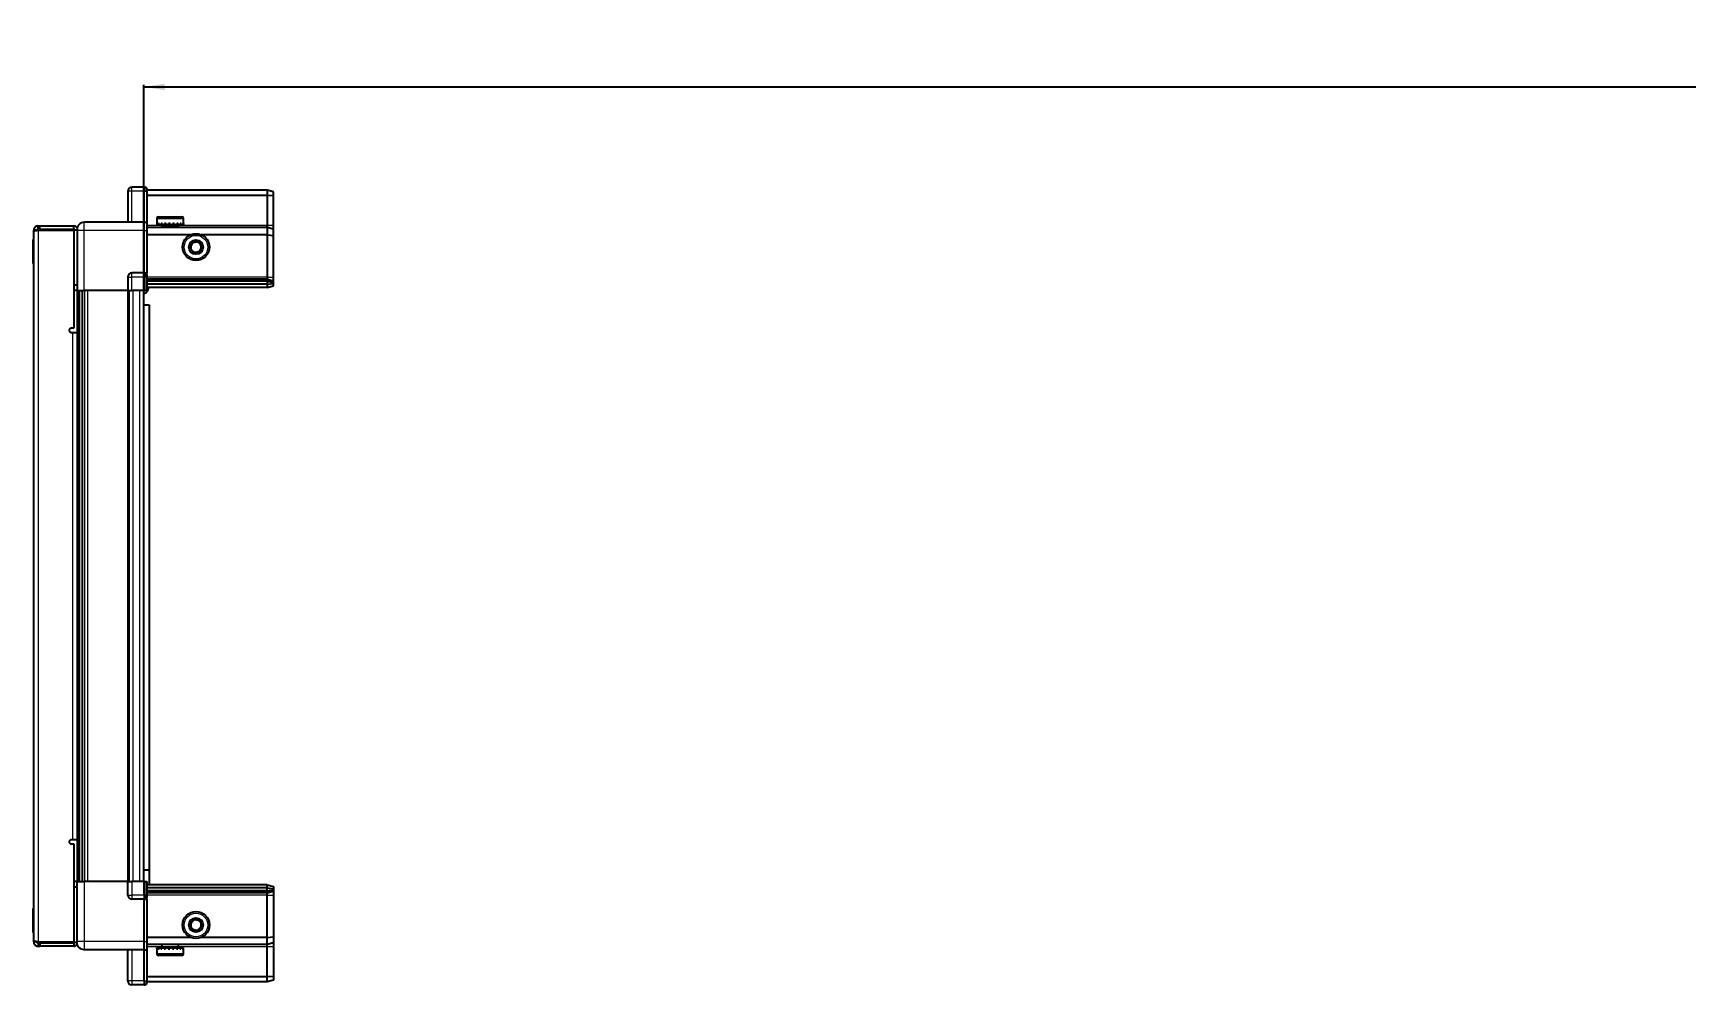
# Model space of a CAD drawing. Header units: millimetres. Extents: x 1415 to 5932, y -1219 to 1530.
# Drawn here: x 2756 to 3555, y 983 to 1444 of the extents above; entities that cross this region are included whole.
import ezdxf

# ---------------------------------------------------------------- set-up
doc = ezdxf.new("R2010")
doc.units = ezdxf.units.MM
doc.layers.add('FORMAT', color=7, linetype='Continuous')
doc.styles.add('SLDTEXTSTYLE0', font='TXT', dxfattribs={"width": 0.75})
doc.dimstyles.new('SLDDIMSTYLE0', dxfattribs={"dimtxt": 20, "dimasz": 10, "dimexe": 0, "dimexo": 0.0625, "dimgap": 5, "dimtad": 2, "dimdec": 1, "dimrnd": 1e-09, "dimzin": 12, "dimdsep": 46, "dimtxsty": 'SLDTEXTSTYLE0', "dimsah": 1, "dimcen": 0.09, "dimadec": 0, "dimazin": 3, "dimtfac": 1, "dimtofl": 0, "dimtmove": 0, "dimatfit": 3, "dimfxl": 0, "dimfrac": 2, "dimtolj": 1, "dimtzin": 12, "dimarcsym": 0})

# ---------------------------------------------------------------- blocks, each defined once
blk = doc.blocks.new('_D_5')
at = {"layer": 'FORMAT'}
for p, q in [((2809.28, 1319.33), (2809.28, 1418.82)), ((2809.28, 1417.82), (4709.28, 1417.82)), ((4709.28, 1319.33), (4709.28, 1418.82))]:
    blk.add_line(p, q, dxfattribs=at)
for points in [[(2809.28, 1417.82), (2819.28, 1416.28), (2819.28, 1419.36)], [(4709.28, 1417.82), (4699.28, 1419.36), (4699.28, 1416.28)]]:
    blk.add_solid(points, dxfattribs=at)
at = {"layer": 'FORMAT', "insert": (3729.72, 1443.6), "char_height": 20, "attachment_point": 1, "style": 'SLDTEXTSTYLE0'}
blk.add_mtext('1900', dxfattribs=at)

msp = doc.modelspace()

# ---------------------------------------------------------------- linework, layer by layer
at = {"color": 7, "linetype": 'Continuous', "lineweight": 25}
for p, q in [((2801.43, 1367.32), (2801.43, 1352.32)), ((2809.43, 1369.32), (2803.43, 1369.32)), ((2809.43, 1369.32), (2809.76, 1369.32)), ((2809.43, 1369.32), (2809.43, 1367.32)), ((2809.43, 1352.52), (2809.43, 1367.32)), ((2809.43, 1352.52), (2809.43, 1367.32)), ((2810.63, 1368.82), (2809.76, 1369.32)), ((2810.63, 1367.32), (2810.63, 1368.82)), ((2868.93, 1367.82), (2810.63, 1367.82)), ((2810.63, 1367.32), (2810.63, 1352.52)), ((2868.93, 1367.82), (2868.93, 1365.32)), ((2871.93, 1367.02), (2868.93, 1367.82)), ((2868.93, 1365.32), (2810.63, 1365.32)), ((2868.93, 1365.32), (2868.93, 1350.82)), ((2871.93, 1365.17), (2868.93, 1365.32)), ((2871.93, 1365.17), (2871.93, 1367.02)), ((2871.93, 1350.82), (2871.93, 1365.17)), ((2809.43, 1352.32), (2780.43, 1352.32)), ((2809.43, 1352.32), (2809.43, 1352.52)), ((2809.43, 1352.32), (2810.63, 1352.32)), ((2809.43, 1348.32), (2809.43, 1352.32)), ((2810.63, 1352.52), (2810.63, 1352.32)), ((2810.63, 1352.32), (2810.63, 1348.32)), ((2815.43, 1354.22), (2815.43, 1351.82)), ((2815.43, 1351.82), (2815.43, 1351.32)), ((2815.75, 1351.82), (2815.56, 1351.82)), ((2815.56, 1351.82), (2815.56, 1351.32)), ((2815.75, 1351.82), (2815.75, 1351.32)), ((2816.23, 1355.02), (2823.39, 1355.02)), ((2816.68, 1351.82), (2816.28, 1351.82)), ((2816.28, 1351.82), (2816.28, 1351.32)), ((2816.68, 1351.82), (2816.68, 1351.32)), ((2818.12, 1351.82), (2817.55, 1351.82)), ((2817.55, 1351.82), (2817.55, 1351.32)), ((2818.12, 1351.82), (2818.12, 1351.32)), ((2819.94, 1351.82), (2819.25, 1351.82)), ((2819.25, 1351.82), (2819.25, 1351.32)), ((2819.94, 1351.82), (2819.94, 1351.32)), ((2821.95, 1351.82), (2821.21, 1351.82)), ((2821.21, 1351.82), (2821.21, 1351.32)), ((2821.44, 1351.82), (2821.44, 1351.32)), ((2821.94, 1351.82), (2821.94, 1351.32)), ((2821.95, 1351.82), (2821.95, 1351.32)), ((2823.95, 1351.82), (2823.24, 1351.82)), ((2823.24, 1351.82), (2823.24, 1351.32)), ((2823.3, 1351.82), (2823.3, 1351.32)), ((2823.39, 1355.02), (2827.63, 1355.02)), ((2823.95, 1351.82), (2823.95, 1351.32)), ((2825.76, 1351.82), (2825.14, 1351.82)), ((2825.14, 1351.82), (2825.14, 1351.32)), ((2825.76, 1351.82), (2825.76, 1351.32)), ((2827.2, 1351.82), (2826.73, 1351.82)), ((2826.73, 1351.82), (2826.73, 1351.32)), ((2827.2, 1351.82), (2827.2, 1351.32)), ((2828.11, 1351.82), (2827.85, 1351.82)), ((2827.85, 1351.82), (2827.85, 1351.32)), ((2828.11, 1351.82), (2828.11, 1351.32)), ((2828.43, 1351.82), (2828.39, 1351.82)), ((2828.39, 1351.82), (2828.39, 1351.32)), ((2828.43, 1351.82), (2828.43, 1354.22)), ((2828.43, 1351.82), (2828.43, 1351.32)), ((2755.93, 1343.96), (2755.63, 1343.96)), ((2755.63, 1332.39), (2755.63, 1343.96)), ((2757.43, 1348.47), (2755.93, 1348.47)), ((2755.93, 1347.97), (2755.93, 1348.47)), ((2755.93, 1004.67), (2755.93, 1347.97)), ((2758.03, 1349.07), (2758.03, 1350.57)), ((2758.03, 1350.57), (2758.93, 1350.57)), ((2758.03, 1349.07), (2758.93, 1349.07)), ((2758.03, 1348.57), (2775.43, 1348.57)), ((2758.93, 1349.07), (2758.93, 1350.57)), ((2758.93, 1350.57), (2775.43, 1350.57)), ((2758.93, 1349.07), (2775.43, 1349.07)), ((2775.43, 1349.07), (2775.43, 1350.57)), ((2776.93, 1348.57), (2775.43, 1348.57)), ((2775.43, 1348.57), (2775.43, 1301.07)), ((2776.93, 1348.32), (2776.93, 1319.32)), ((2809.43, 1328.02), (2809.43, 1348.32)), ((2868.93, 1349.82), (2810.63, 1349.82)), ((2810.63, 1348.32), (2810.63, 1328.02)), ((2831.93, 1346.32), (2810.63, 1346.32)), ((2815.43, 1351.32), (2815.56, 1351.32)), ((2815.56, 1351.32), (2815.75, 1351.32)), ((2815.75, 1351.32), (2816.28, 1351.32)), ((2816.28, 1351.32), (2816.68, 1351.32)), ((2816.68, 1351.32), (2817.55, 1351.32)), ((2817.53, 1351.32), (2817.53, 1351.22)), ((2817.53, 1351.22), (2826.33, 1351.22)), ((2817.55, 1351.32), (2818.12, 1351.32)), ((2817.93, 1350.82), (2817.93, 1349.82)), ((2818.12, 1351.32), (2819.25, 1351.32)), ((2819.25, 1351.32), (2819.94, 1351.32)), ((2819.94, 1351.32), (2821.21, 1351.32)), ((2821.21, 1351.32), (2821.44, 1351.32)), ((2821.94, 1351.32), (2821.95, 1351.32)), ((2821.95, 1351.32), (2823.24, 1351.32)), ((2823.3, 1351.32), (2823.95, 1351.32)), ((2823.95, 1351.32), (2825.14, 1351.32)), ((2825.14, 1351.32), (2825.76, 1351.32)), ((2825.76, 1351.32), (2826.73, 1351.32)), ((2825.93, 1349.82), (2825.93, 1350.82)), ((2826.33, 1351.22), (2826.33, 1351.32)), ((2826.73, 1351.32), (2827.2, 1351.32)), ((2827.2, 1351.32), (2827.85, 1351.32)), ((2827.85, 1351.32), (2828.11, 1351.32)), ((2828.11, 1351.32), (2828.39, 1351.32)), ((2828.39, 1351.32), (2828.43, 1351.32)), ((2868.93, 1346.32), (2836.93, 1346.32)), ((2868.93, 1350.82), (2868.93, 1349.82)), ((2868.93, 1349.82), (2868.93, 1346.32)), ((2871.93, 1349.02), (2868.93, 1349.82)), ((2868.93, 1346.32), (2868.93, 1325.82)), ((2868.93, 1346.32), (2871.93, 1345.99)), ((2871.93, 1349.02), (2871.93, 1350.82)), ((2871.93, 1345.99), (2871.93, 1349.02)), ((2871.93, 1325.82), (2871.93, 1345.99)), ((2755.63, 1332.39), (2755.93, 1332.39)), ((2809.43, 1327.82), (2803.43, 1327.82)), ((2809.43, 1327.82), (2809.43, 1328.02)), ((2809.43, 1327.82), (2809.43, 1325.82)), ((2809.43, 1327.82), (2810.63, 1327.82)), ((2810.63, 1328.02), (2810.63, 1327.82)), ((2810.63, 1327.15), (2810.63, 1327.82)), ((2775.43, 1322.07), (2776.93, 1322.07)), ((2801.43, 1325.82), (2801.43, 1319.32)), ((2809.43, 1319.32), (2809.43, 1325.82)), ((2809.43, 1319.32), (2809.43, 1325.82)), ((2809.76, 1319.32), (2809.76, 1325.82)), ((2810.63, 1327.15), (2810.63, 1319.32)), ((2868.93, 1324.82), (2810.63, 1324.82)), ((2868.93, 1323.82), (2810.63, 1323.82)), ((2868.93, 1322.32), (2810.63, 1322.32)), ((2868.93, 1320.82), (2810.63, 1320.82)), ((2868.93, 1325.82), (2868.93, 1324.82)), ((2868.93, 1324.82), (2868.93, 1323.82)), ((2868.93, 1324.82), (2871.93, 1324.02)), ((2868.93, 1323.82), (2868.93, 1322.32)), ((2868.93, 1323.82), (2871.93, 1323.28)), ((2868.93, 1322.32), (2871.93, 1322.78)), ((2868.93, 1322.32), (2868.93, 1320.82)), ((2868.93, 1320.82), (2871.93, 1321.63)), ((2871.93, 1324.02), (2871.93, 1325.82)), ((2871.93, 1323.28), (2871.93, 1324.02)), ((2871.93, 1322.78), (2871.93, 1323.28)), ((2871.93, 1321.63), (2871.93, 1322.78)), ((2776.93, 1319.32), (2775.43, 1319.32)), ((2777.58, 1033.32), (2777.58, 1319.32)), ((2779.37, 1319.32), (2779.37, 1033.32)), ((2779.4, 1319.32), (2779.4, 1033.32)), ((2801.43, 1319.32), (2780.43, 1319.32)), ((2801.43, 1319.32), (2803.43, 1319.32)), ((2802.08, 1033.32), (2802.08, 1319.32)), ((2809.43, 1319.32), (2803.43, 1319.32)), ((2809.28, 1033.32), (2809.28, 1319.32)), ((2809.28, 1312.32), (2811.78, 1312.32)), ((2809.43, 1319.32), (2809.76, 1319.32)), ((2809.43, 1319.32), (2809.43, 1319.32)), ((2810.63, 1319.32), (2809.76, 1319.32)), ((2809.76, 1319.32), (2809.76, 1319.32)), ((2811.78, 1312.32), (2811.78, 1038.82)), ((2775.43, 1301.07), (2774.08, 1301.07)), ((2774.08, 1299.07), (2774.83, 1299.07)), ((2774.83, 1299.07), (2776.93, 1299.07)), ((2776.93, 1299.07), (2776.93, 1053.57)), ((2774.83, 1053.57), (2774.08, 1053.57)), ((2774.08, 1051.57), (2775.43, 1051.57)), ((2776.93, 1053.57), (2774.83, 1053.57)), ((2775.43, 1051.57), (2775.43, 1004.07)), ((2776.93, 1033.32), (2775.43, 1033.32)), ((2776.93, 1004.32), (2776.93, 1033.32)), ((2801.43, 1033.32), (2780.43, 1033.32)), ((2801.43, 1026.82), (2801.43, 1033.32)), ((2801.43, 1033.32), (2803.43, 1033.32)), ((2809.43, 1033.32), (2803.43, 1033.32)), ((2811.78, 1038.82), (2809.28, 1038.82)), ((2809.43, 1033.32), (2809.76, 1033.32)), ((2809.43, 1026.82), (2809.43, 1033.32)), ((2809.76, 1026.82), (2809.76, 1033.32)), ((2809.76, 1033.32), (2810.63, 1033.32)), ((2810.63, 1033.32), (2810.63, 1025.5)), ((2868.93, 1031.82), (2810.63, 1031.82)), ((2811.78, 1038.82), (2811.78, 1031.82)), ((2868.93, 1030.32), (2868.93, 1031.82)), ((2868.93, 1031.82), (2871.93, 1031.02)), ((2776.93, 1030.57), (2775.43, 1030.57)), ((2809.43, 1024.82), (2803.43, 1024.82)), ((2809.43, 1026.82), (2809.43, 1024.82)), ((2809.43, 1026.82), (2809.43, 1024.82)), ((2809.43, 1024.82), (2810.63, 1024.82)), ((2809.43, 1024.62), (2809.43, 1024.82)), ((2809.43, 1004.32), (2809.43, 1024.62)), ((2868.93, 1030.32), (2810.63, 1030.32)), ((2868.93, 1028.82), (2810.63, 1028.82)), ((2868.93, 1027.82), (2810.63, 1027.82)), ((2810.63, 1024.82), (2810.63, 1025.5)), ((2810.63, 1024.82), (2810.63, 1024.62)), ((2810.63, 1024.62), (2810.63, 1004.32)), ((2868.93, 1028.82), (2868.93, 1030.32)), ((2868.93, 1030.32), (2871.93, 1029.87)), ((2868.93, 1028.82), (2871.93, 1029.37)), ((2868.93, 1027.82), (2868.93, 1028.82)), ((2868.93, 1027.82), (2871.93, 1028.63)), ((2868.93, 1026.82), (2868.93, 1027.82)), ((2868.93, 1006.32), (2868.93, 1026.82)), ((2871.93, 1031.02), (2871.93, 1029.87)), ((2871.93, 1029.87), (2871.93, 1029.37)), ((2871.93, 1029.37), (2871.93, 1028.63)), ((2871.93, 1028.63), (2871.93, 1026.82)), ((2871.93, 1026.82), (2871.93, 1006.66)), ((2755.93, 1020.26), (2755.63, 1020.26)), ((2755.63, 1010.58), (2755.63, 1020.26)), ((2755.63, 1008.69), (2755.63, 1010.58)), ((2755.63, 1008.69), (2755.93, 1008.69)), ((2755.93, 1004.17), (2755.93, 1004.67)), ((2757.43, 1004.17), (2755.93, 1004.17)), ((2775.43, 1004.07), (2758.03, 1004.07)), ((2758.03, 1003.57), (2758.03, 1002.07)), ((2758.03, 1003.57), (2758.93, 1003.57)), ((2758.03, 1002.07), (2758.93, 1002.07)), ((2758.93, 1003.57), (2758.93, 1002.07)), ((2775.43, 1003.57), (2758.93, 1003.57)), ((2775.43, 1002.07), (2758.93, 1002.07)), ((2775.43, 1004.07), (2776.93, 1004.07)), ((2775.43, 1003.57), (2775.43, 1002.07)), ((2809.43, 1000.32), (2780.43, 1000.32)), ((2801.43, 985.32), (2801.43, 1000.32)), ((2809.43, 1000.32), (2809.43, 1004.32)), ((2809.43, 1000.32), (2810.63, 1000.32)), ((2809.43, 1000.12), (2809.43, 1000.32)), ((2809.43, 985.32), (2809.43, 1000.12)), ((2831.93, 1006.32), (2810.63, 1006.32)), ((2810.63, 1004.32), (2810.63, 1000.32)), ((2868.93, 1002.82), (2810.63, 1002.82)), ((2810.63, 1000.32), (2810.63, 1000.12)), ((2810.63, 1000.12), (2810.63, 985.32)), ((2815.43, 1001.32), (2815.43, 998.42)), ((2815.52, 1001.32), (2815.43, 1001.32)), ((2815.52, 1000.82), (2815.52, 1001.32)), ((2815.69, 1001.32), (2815.52, 1001.32)), ((2815.52, 1000.82), (2815.69, 1000.82)), ((2815.69, 1000.82), (2815.69, 1001.32)), ((2816.18, 1001.32), (2815.69, 1001.32)), ((2816.18, 1000.82), (2816.18, 1001.32)), ((2816.56, 1001.32), (2816.18, 1001.32)), ((2816.18, 1000.82), (2816.56, 1000.82)), ((2816.56, 1000.82), (2816.56, 1001.32)), ((2817.4, 1001.32), (2816.56, 1001.32)), ((2817.4, 1000.82), (2817.4, 1001.32)), ((2817.96, 1001.32), (2817.4, 1001.32)), ((2817.4, 1000.82), (2817.96, 1000.82)), ((2817.53, 1001.42), (2817.53, 1001.32)), ((2822.92, 1001.42), (2817.53, 1001.42)), ((2817.93, 1002.82), (2817.93, 1001.82)), ((2817.96, 1000.82), (2817.96, 1001.32)), ((2819.06, 1001.32), (2817.96, 1001.32)), ((2819.06, 1000.82), (2819.06, 1001.32)), ((2819.74, 1001.32), (2819.06, 1001.32)), ((2819.06, 1000.82), (2819.74, 1000.82)), ((2819.74, 1000.82), (2819.74, 1001.32)), ((2821, 1001.32), (2819.74, 1001.32)), ((2821, 1000.82), (2821, 1001.32)), ((2821.3, 1001.32), (2821, 1001.32)), ((2821, 1000.82), (2821.74, 1000.82)), ((2821.3, 1000.82), (2821.3, 1001.32)), ((2821.74, 1000.82), (2821.74, 1001.32)), ((2823.04, 1001.32), (2821.74, 1001.32)), ((2826.33, 1001.42), (2822.92, 1001.42)), ((2823.04, 1000.82), (2823.04, 1001.32)), ((2823.04, 1000.82), (2823.76, 1000.82)), ((2823.17, 1000.82), (2823.17, 1001.32)), ((2823.76, 1001.32), (2823.17, 1001.32)), ((2823.76, 1000.82), (2823.76, 1001.32)), ((2824.96, 1001.32), (2823.76, 1001.32)), ((2824.96, 1000.82), (2824.96, 1001.32)), ((2825.59, 1001.32), (2824.96, 1001.32)), ((2824.96, 1000.82), (2825.59, 1000.82)), ((2825.59, 1000.82), (2825.59, 1001.32)), ((2826.59, 1001.32), (2825.59, 1001.32)), ((2825.93, 1001.82), (2825.93, 1002.82)), ((2826.33, 1001.32), (2826.33, 1001.42)), ((2826.59, 1000.82), (2826.59, 1001.32)), ((2827.07, 1001.32), (2826.59, 1001.32)), ((2826.59, 1000.82), (2827.07, 1000.82)), ((2827.07, 1000.82), (2827.07, 1001.32)), ((2827.76, 1001.32), (2827.07, 1001.32)), ((2827.76, 1000.82), (2827.76, 1001.32)), ((2828.05, 1001.32), (2827.76, 1001.32)), ((2827.76, 1000.82), (2828.05, 1000.82)), ((2828.05, 1000.82), (2828.05, 1001.32)), ((2828.36, 1001.32), (2828.05, 1001.32)), ((2828.36, 1000.82), (2828.36, 1001.32)), ((2828.42, 1001.32), (2828.36, 1001.32)), ((2828.36, 1000.82), (2828.42, 1000.82)), ((2828.42, 1000.82), (2828.42, 1001.32)), ((2828.43, 1001.32), (2828.42, 1001.32)), ((2828.43, 998.42), (2828.43, 1001.32)), ((2868.93, 1006.32), (2836.93, 1006.32)), ((2868.93, 1006.32), (2871.93, 1006.66)), ((2868.93, 1002.82), (2868.93, 1006.32)), ((2871.93, 1003.63), (2868.93, 1002.82)), ((2868.93, 1001.82), (2868.93, 1002.82)), ((2868.93, 987.32), (2868.93, 1001.82)), ((2871.93, 1006.66), (2871.93, 1003.63)), ((2871.93, 1003.63), (2871.93, 1001.82)), ((2871.93, 1001.82), (2871.93, 987.48)), ((2816.37, 997.62), (2816.23, 997.62)), ((2827.63, 997.62), (2816.37, 997.62)), ((2809.43, 985.32), (2809.43, 983.32)), ((2809.76, 983.32), (2810.63, 983.82)), ((2809.76, 983.32), (2810.63, 983.82)), ((2868.93, 987.32), (2810.63, 987.32)), ((2810.63, 983.82), (2810.63, 985.32)), ((2868.93, 984.82), (2810.63, 984.82)), ((2871.93, 987.48), (2868.93, 987.32)), ((2868.93, 984.82), (2868.93, 987.32)), ((2871.93, 985.63), (2868.93, 984.82)), ((2871.93, 987.48), (2871.93, 985.63)), ((2809.43, 983.32), (2803.43, 983.32)), ((2809.43, 983.32), (2809.76, 983.32)), ((2809.43, 983.32), (2809.76, 983.32)), ((2809.43, 983.32), (2809.43, 983.32))]:
    msp.add_line(p, q, dxfattribs=at)
at = {"color": 8, "linetype": 'Continuous', "lineweight": 18}
for p, q in [((2803.43, 1367.32), (2801.43, 1367.32)), ((2803.43, 1367.32), (2803.43, 1369.32)), ((2803.43, 1352.32), (2803.43, 1367.32)), ((2809.43, 1367.32), (2803.43, 1367.32)), ((2809.43, 1367.32), (2810.63, 1367.32)), ((2809.43, 1352.52), (2810.63, 1352.52)), ((2815.43, 1354.22), (2823.6, 1354.22)), ((2823.6, 1354.22), (2828.43, 1354.22)), ((2758.03, 1348.57), (2758.03, 1004.07)), ((2780.43, 1319.32), (2780.43, 1348.32)), ((2809.43, 1348.32), (2780.43, 1348.32)), ((2809.43, 1348.32), (2810.63, 1348.32)), ((2817.93, 1350.82), (2810.63, 1350.82)), ((2817.93, 1350.82), (2825.93, 1350.82)), ((2868.93, 1350.82), (2825.93, 1350.82)), ((2871.93, 1350.82), (2868.93, 1350.82)), ((2803.43, 1325.82), (2803.43, 1327.82)), ((2809.43, 1328.02), (2810.63, 1328.02)), ((2801.43, 1325.82), (2803.43, 1325.82)), ((2803.43, 1319.32), (2803.43, 1325.82)), ((2809.43, 1325.82), (2803.43, 1325.82)), ((2809.43, 1325.82), (2809.76, 1325.82)), ((2868.93, 1325.82), (2810.63, 1325.82)), ((2868.93, 1325.82), (2871.93, 1325.82)), ((2776.93, 1299.07), (2776.93, 1319.32)), ((2778.16, 1319.32), (2778.16, 1033.32)), ((2780.61, 1033.32), (2780.61, 1319.32)), ((2782.02, 1319.32), (2782.02, 1033.32)), ((2801.43, 1033.32), (2801.43, 1319.32)), ((2804.08, 1033.32), (2804.08, 1319.32)), ((2807.28, 1033.32), (2807.28, 1319.32)), ((2809.43, 1319.32), (2809.76, 1319.32)), ((2774.83, 1053.57), (2774.83, 1299.07)), ((2776.93, 1033.32), (2776.93, 1053.57)), ((2780.43, 1033.32), (2780.43, 1004.32)), ((2803.43, 1033.32), (2803.43, 1026.82)), ((2801.43, 1026.82), (2803.43, 1026.82)), ((2803.43, 1026.82), (2803.43, 1024.82)), ((2809.43, 1026.82), (2803.43, 1026.82)), ((2809.43, 1026.82), (2809.76, 1026.82)), ((2810.63, 1024.62), (2809.43, 1024.62)), ((2868.93, 1026.82), (2810.63, 1026.82)), ((2868.93, 1026.82), (2871.93, 1026.82)), ((2809.43, 1004.32), (2780.43, 1004.32)), ((2803.43, 1000.32), (2803.43, 985.32)), ((2809.43, 1004.32), (2810.63, 1004.32)), ((2810.63, 1000.12), (2809.43, 1000.12)), ((2817.93, 1001.82), (2810.63, 1001.82)), ((2822.83, 1001.82), (2817.93, 1001.82)), ((2825.93, 1001.82), (2822.83, 1001.82)), ((2868.93, 1001.82), (2825.93, 1001.82)), ((2871.93, 1001.82), (2868.93, 1001.82)), ((2815.59, 998.42), (2815.43, 998.42)), ((2828.43, 998.42), (2815.59, 998.42)), ((2803.43, 985.32), (2801.43, 985.32)), ((2803.43, 985.32), (2803.43, 983.32)), ((2809.43, 985.32), (2803.43, 985.32)), ((2809.43, 985.32), (2810.63, 985.32))]:
    msp.add_line(p, q, dxfattribs=at)
at = {"color": 7, "linetype": 'Continuous', "lineweight": 25}
for centre, radius in [((2834.43, 1340.32), 6.5), ((2834.43, 1340.32), 3.46), ((2834.43, 1012.32), 6.5), ((2834.43, 1012.32), 3.46)]:
    msp.add_circle(centre, radius, dxfattribs=at)
at = {"color": 8, "linetype": 'Continuous', "lineweight": 18}
for centre in [(2834.43, 1340.32), (2834.43, 1012.32)]:
    msp.add_circle(centre, 5.7, dxfattribs=at)
at = {"color": 7, "linetype": 'Continuous', "lineweight": 25}
for centre, radius, start, end in [((2803.43, 1367.32), 2, 90, 180), ((2816.23, 1354.22), 0.8, 90, 180), ((2827.63, 1354.22), 0.8, 0, 90), ((2757.93, 1348.07), 0.5, 90, 117.7907), ((2775.33, 1348.47), 0.6, 9.59407, 90), ((2775.33, 1348.47), 2.1, 32.2369, 87.2706), ((2817.53, 1350.82), 0.4, 0, 90), ((2826.33, 1350.82), 0.4, 90, 180), ((2834.43, 1340.32), 2.5, 161.00659, 221.00659), ((2834.43, 1340.32), 2.5, 101.00659, 161.00659), ((2834.43, 1340.32), 2.5, 221.00659, 281.00659), ((2834.43, 1340.32), 2.5, 41.00659, 101.00659), ((2834.43, 1340.32), 2.5, 281.00659, 341.00659), ((2834.43, 1340.32), 2.5, 341.00659, 41.00659), ((2803.43, 1325.82), 2, 90, 180), ((2806.78, 1321.97), 5, 300, 346.70293), ((2774.08, 1300.07), 1, 90, 270), ((2774.08, 1052.57), 1, 90, 270), ((2803.43, 1026.82), 2, 180, 270), ((2834.43, 1012.32), 2.5, 127.98423, 187.98423), ((2834.43, 1012.32), 2.5, 187.98423, 247.98423), ((2834.43, 1012.32), 2.5, 67.98423, 127.98423), ((2834.43, 1012.32), 2.5, 247.98423, 307.98423), ((2834.43, 1012.32), 2.5, 7.98423, 67.98423), ((2834.43, 1012.32), 2.5, 307.98423, 7.98423), ((2757.93, 1004.57), 0.5, 243.58436, 270), ((2775.33, 1004.17), 0.6, 270, 350.40593), ((2775.33, 1004.17), 2.1, 272.7294, 327.8305), ((2817.53, 1001.82), 0.4, 270, 0), ((2826.33, 1001.82), 0.4, 180, 270), ((2816.23, 998.42), 0.8, 180, 270), ((2827.63, 998.42), 0.8, 270, 0), ((2803.43, 985.32), 2, 180, 270)]:
    msp.add_arc(centre, radius, start, end, dxfattribs=at)
for centre, start_param, end_param in [((2813.22, 1325.82), 2.418858, 3.141593), ((2813.22, 1026.82), 3.141593, 3.864327)]:
    msp.add_ellipse(centre, major_axis=(3.46, 0), ratio=0.57735, start_param=start_param, end_param=end_param, dxfattribs=at)
for points, knots in [([(2780.43, 1352.32), (2779.99, 1352.28), (2779.31, 1352.2), (2778.49, 1351.77), (2777.93, 1351.32), (2777.48, 1350.76), (2777.04, 1349.94), (2776.97, 1349.26), (2776.93, 1348.82)], [0, 0, 0, 0, 0.239457, 0.368361, 0.5, 0.631639, 0.760543, 1, 1, 1, 1]), ([(2758.03, 1350.57), (2757.77, 1350.55), (2757.28, 1350.49), (2756.64, 1350.1), (2756.17, 1349.54), (2755.95, 1348.96), (2755.93, 1348.6), (2755.93, 1348.47)], [0, 0, 0, 0, 0.2302553, 0.4485219, 0.6667858, 0.8850496, 1, 1, 1, 1]), ([(2755.93, 1347.97), (2755.95, 1348.02), (2756, 1348.11), (2756.4, 1348.24), (2756.95, 1348.37), (2757.53, 1348.48), (2757.9, 1348.55), (2758.03, 1348.57)], [0, 0, 0, 0, 0.230255, 0.448522, 0.666786, 0.88505, 1, 1, 1, 1]), ([(2776.93, 1348.82), (2776.93, 1348.82), (2776.93, 1348.8), (2776.93, 1348.69), (2776.93, 1348.52), (2776.93, 1348.39), (2776.93, 1348.32)], [0, 0, 0, 0, 0.249394, 0.500333, 0.750167, 1, 1, 1, 1]), ([(2831.59, 1339.77), (2831.76, 1340.26), (2832.07, 1341.17), (2832.39, 1342.08), (2832.53, 1342.5)], [0, 0, 0, 0, 0.5346859, 1, 1, 1, 1]), ([(2833.49, 1337.59), (2833.26, 1337.85), (2832.72, 1338.48), (2832.07, 1339.23), (2831.67, 1339.68), (2831.59, 1339.77)], [0, 0, 0, 0, 0.362901, 0.866875, 1, 1, 1, 1]), ([(2832.53, 1342.5), (2833.04, 1342.6), (2833.98, 1342.78), (2834.93, 1342.97), (2835.37, 1343.05)], [0, 0, 0, 0, 0.534686, 1, 1, 1, 1]), ([(2836.32, 1338.14), (2835.81, 1338.05), (2834.87, 1337.86), (2833.92, 1337.68), (2833.49, 1337.59)], [0, 0, 0, 0, 0.534686, 1, 1, 1, 1]), ([(2835.37, 1343.05), (2835.45, 1342.96), (2835.84, 1342.51), (2836.49, 1341.76), (2837.03, 1341.13), (2837.26, 1340.87)], [0, 0, 0, 0, 0.1331247, 0.6370994, 1, 1, 1, 1]), ([(2837.26, 1340.87), (2837.09, 1340.39), (2836.78, 1339.47), (2836.47, 1338.57), (2836.32, 1338.14)], [0, 0, 0, 0, 0.534686, 1, 1, 1, 1]), ([(2776.93, 1319.32), (2776.96, 1319.32), (2777.04, 1319.32), (2777.65, 1319.32), (2778.53, 1319.32), (2779.52, 1319.32), (2780.17, 1319.32), (2780.43, 1319.32)], [0, 0, 0, 0, 0.214694, 0.429388, 0.644082, 0.858775, 1, 1, 1, 1]), ([(2776.93, 1033.32), (2776.96, 1033.32), (2777.04, 1033.32), (2777.65, 1033.32), (2778.53, 1033.32), (2779.52, 1033.32), (2780.17, 1033.32), (2780.43, 1033.32)], [0, 0, 0, 0, 0.214694, 0.429388, 0.644082, 0.858775, 1, 1, 1, 1]), ([(2831.75, 1013.41), (2832.16, 1013.72), (2832.92, 1014.32), (2833.67, 1014.91), (2834.02, 1015.18)], [0, 0, 0, 0, 0.534686, 1, 1, 1, 1]), ([(2832.15, 1010.55), (2832.13, 1010.67), (2832.05, 1011.26), (2831.91, 1012.25), (2831.8, 1013.06), (2831.75, 1013.41)], [0, 0, 0, 0, 0.133125, 0.637099, 1, 1, 1, 1]), ([(2834.83, 1009.46), (2834.35, 1009.66), (2833.45, 1010.02), (2832.56, 1010.38), (2832.15, 1010.55)], [0, 0, 0, 0, 0.5346859, 1, 1, 1, 1]), ([(2834.02, 1015.18), (2834.5, 1014.99), (2835.4, 1014.63), (2836.29, 1014.27), (2836.7, 1014.1)], [0, 0, 0, 0, 0.534686, 1, 1, 1, 1]), ([(2837.1, 1011.24), (2836.7, 1010.92), (2835.94, 1010.33), (2835.18, 1009.74), (2834.83, 1009.46)], [0, 0, 0, 0, 0.534686, 1, 1, 1, 1]), ([(2836.7, 1014.1), (2836.75, 1013.76), (2836.86, 1012.94), (2837, 1011.96), (2837.08, 1011.37), (2837.1, 1011.24)], [0, 0, 0, 0, 0.362901, 0.866875, 1, 1, 1, 1]), ([(2758.03, 1004.07), (2757.77, 1004.12), (2757.28, 1004.21), (2756.64, 1004.34), (2756.17, 1004.47), (2755.95, 1004.58), (2755.93, 1004.65), (2755.93, 1004.67)], [0, 0, 0, 0, 0.2302553, 0.4485219, 0.6667858, 0.8850496, 1, 1, 1, 1]), ([(2755.93, 1004.17), (2755.95, 1003.92), (2756, 1003.43), (2756.4, 1002.79), (2756.95, 1002.32), (2757.53, 1002.1), (2757.9, 1002.08), (2758.03, 1002.07)], [0, 0, 0, 0, 0.230255, 0.448522, 0.666786, 0.88505, 1, 1, 1, 1]), ([(2776.93, 1003.82), (2776.93, 1003.83), (2776.93, 1003.84), (2776.93, 1003.96), (2776.93, 1004.13), (2776.93, 1004.26), (2776.93, 1004.32)], [0, 0, 0, 0, 0.249394, 0.500333, 0.750167, 1, 1, 1, 1]), ([(2780.43, 1000.32), (2779.99, 1000.37), (2779.31, 1000.44), (2778.49, 1000.88), (2777.93, 1001.33), (2777.48, 1001.89), (2777.04, 1002.71), (2776.97, 1003.38), (2776.93, 1003.82)], [0, 0, 0, 0, 0.2394568, 0.3683607, 0.5, 0.6316393, 0.7605432, 1, 1, 1, 1])]:
    msp.add_open_spline(points, degree=3, knots=knots, dxfattribs=at)
at = {"color": 8, "linetype": 'Continuous', "lineweight": 18}
for points in [[(2780.43, 1348.32), (2780.43, 1348.85), (2780.43, 1349.9), (2780.43, 1351.22), (2780.43, 1352.14), (2780.43, 1352.26), (2780.43, 1352.32)], [(2780.43, 1004.32), (2780.43, 1003.8), (2780.43, 1002.75), (2780.43, 1001.43), (2780.43, 1000.5), (2780.43, 1000.38), (2780.43, 1000.32)]]:
    msp.add_open_spline(points, degree=3, dxfattribs=at)
at = {"color": 7, "linetype": 'Continuous', "lineweight": 25}
for points in [[(2758.03, 1349.07), (2757.95, 1349.06), (2757.79, 1349.05), (2757.59, 1348.91), (2757.45, 1348.71), (2757.43, 1348.55), (2757.43, 1348.47)], [(2757.43, 1004.17), (2757.43, 1004.09), (2757.45, 1003.94), (2757.59, 1003.74), (2757.79, 1003.6), (2757.95, 1003.58), (2758.03, 1003.57)]]:
    msp.add_open_spline(points, degree=3, dxfattribs=at)
at = {"color": 8, "linetype": 'Continuous', "lineweight": 18}
for points, knots in [([(2780.43, 1348.32), (2779.99, 1348.32), (2779.31, 1348.32), (2778.49, 1348.32), (2777.93, 1348.32), (2777.48, 1348.32), (2777.04, 1348.32), (2776.97, 1348.32), (2776.93, 1348.32)], [0, 0, 0, 0, 0.239457, 0.368361, 0.5, 0.631639, 0.760543, 1, 1, 1, 1]), ([(2780.43, 1004.32), (2779.99, 1004.32), (2779.31, 1004.32), (2778.49, 1004.32), (2777.93, 1004.32), (2777.48, 1004.32), (2777.04, 1004.32), (2776.97, 1004.32), (2776.93, 1004.32)], [0, 0, 0, 0, 0.2394568, 0.3683607, 0.5, 0.6316393, 0.7605432, 1, 1, 1, 1])]:
    msp.add_open_spline(points, degree=3, knots=knots, dxfattribs=at)

# ---------------------------------------------------------------- dimensions: what is measured, and where the dimension line sits
at = {"layer": 'FORMAT'}
dim = msp.add_linear_dim(base=(4709.28, 1417.82), p1=(2809.28, 1319.32), p2=(4709.28, 1319.32), angle=0, dimstyle='SLDDIMSTYLE0', dxfattribs=at)
dim.commit()
dim.dimension.update_dxf_attribs({"geometry": '_D_5', "text_midpoint": (3759.28, 1417.82), "dimtype": 160})

doc.saveas('drawing.dxf')
